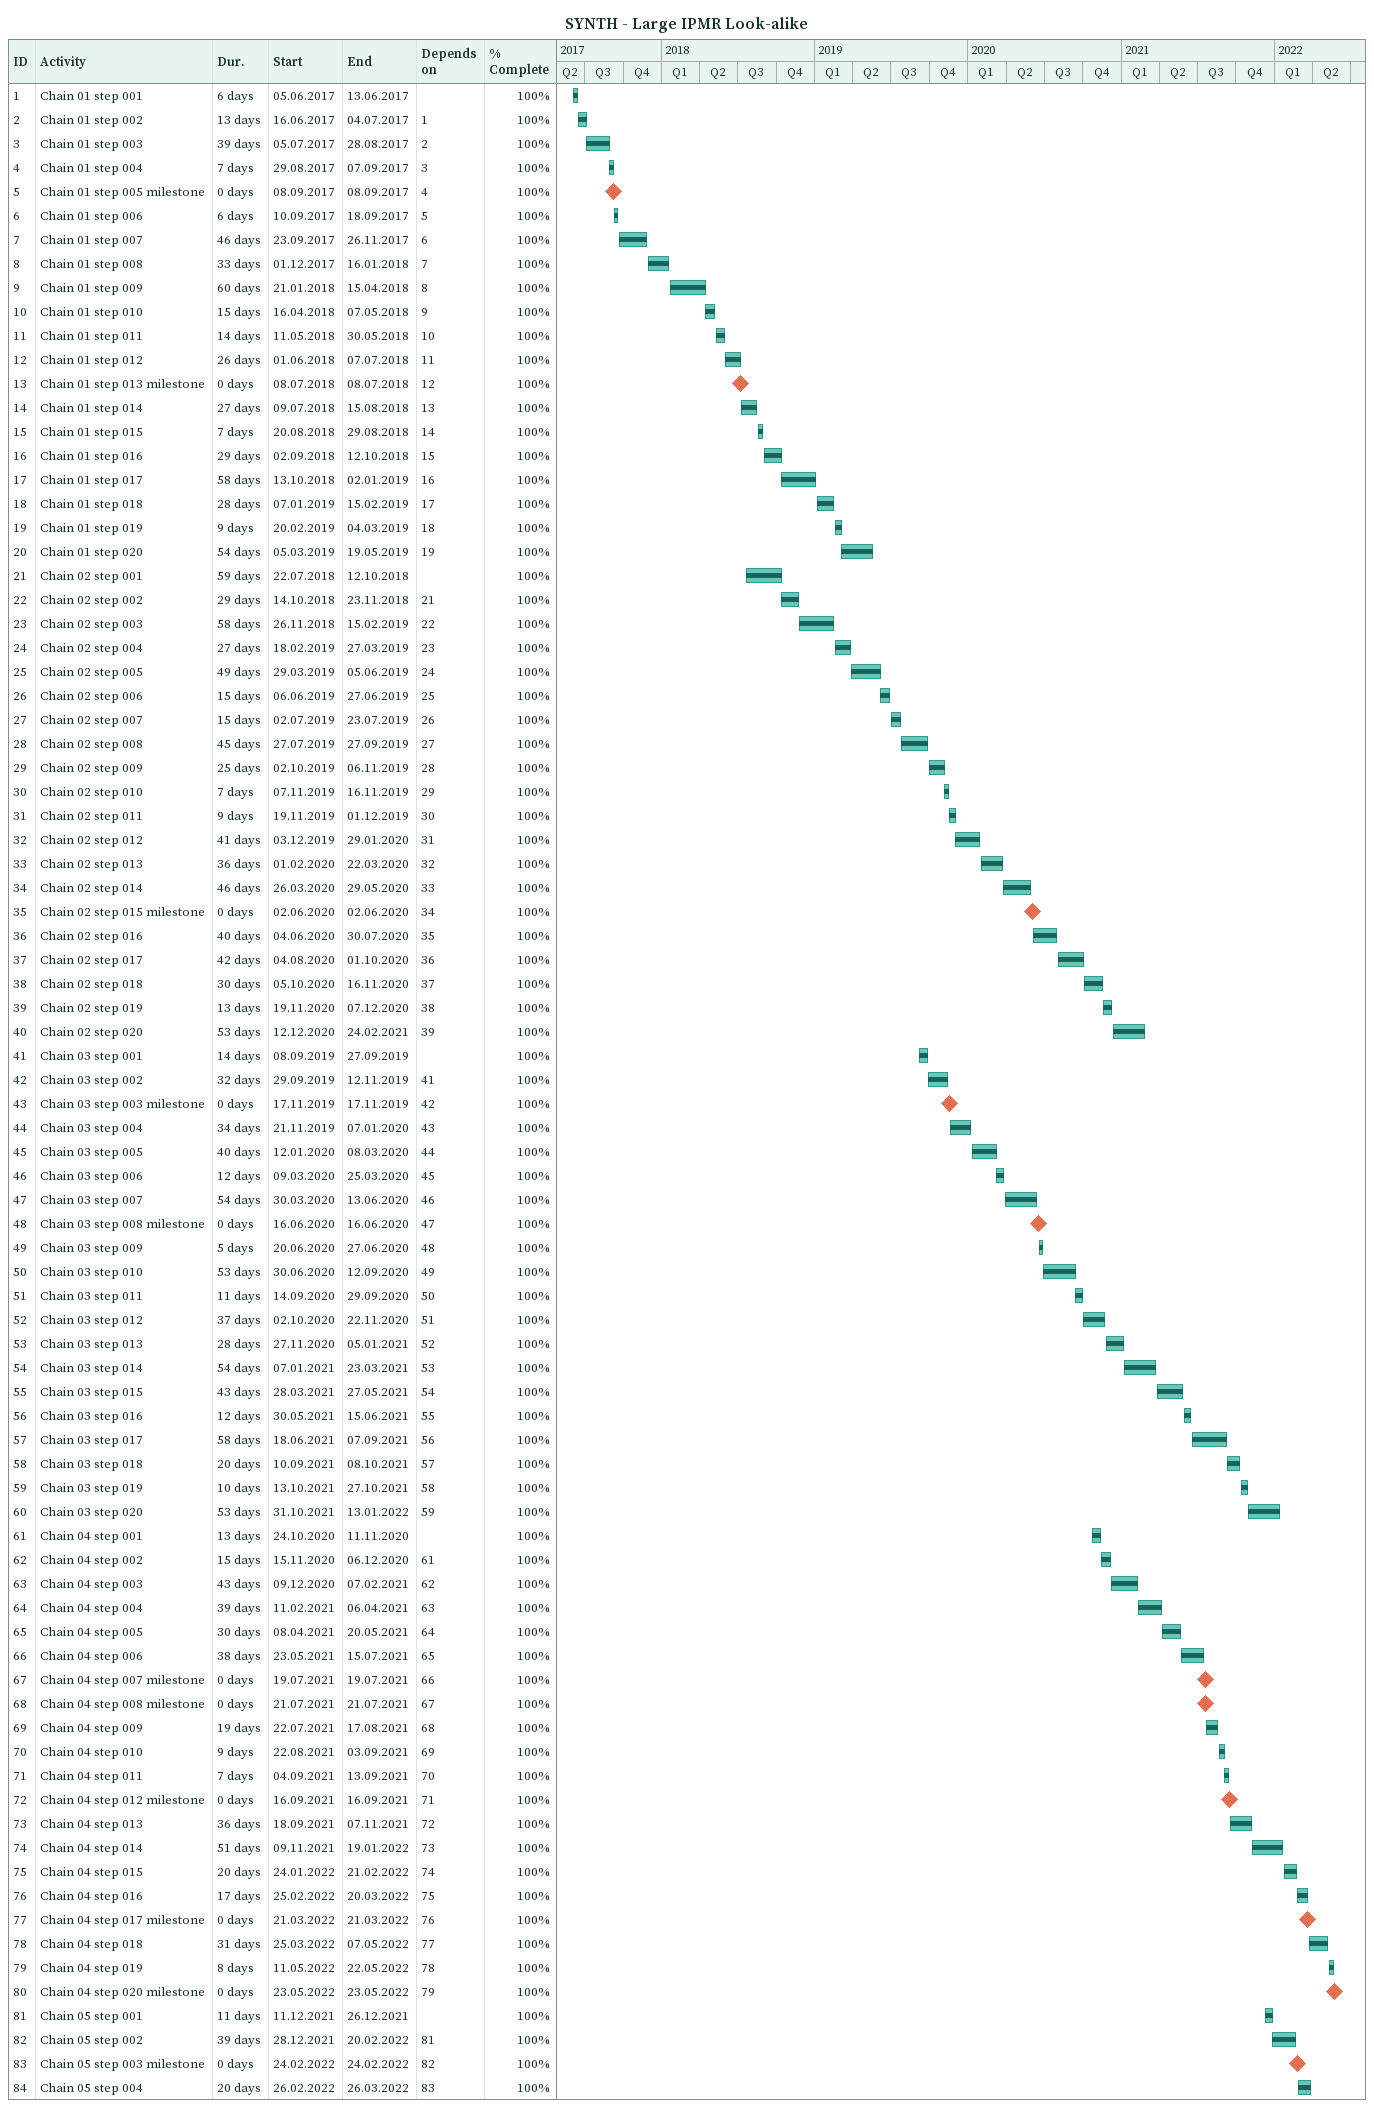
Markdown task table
SYNTH - Large IPMR Look-alike

| ID | Task | Duration | Start | Finish | Predecessors | % complete |
|---|---|---|---|---|---|---|
| 1 | Chain 01 step 001 | 6d | 2017-06-05 | 2017-06-13 |  | 100 |
| 2 | Chain 01 step 002 | 13d | 2017-06-16 | 2017-07-04 | 1 | 100 |
| 3 | Chain 01 step 003 | 39d | 2017-07-05 | 2017-08-28 | 2 | 100 |
| 4 | Chain 01 step 004 | 7d | 2017-08-29 | 2017-09-07 | 3 | 100 |
| 5 | Chain 01 step 005 milestone | 0d | 2017-09-08 | 2017-09-08 | 4 | 100 |
| 6 | Chain 01 step 006 | 6d | 2017-09-10 | 2017-09-18 | 5 | 100 |
| 7 | Chain 01 step 007 | 46d | 2017-09-23 | 2017-11-26 | 6 | 100 |
| 8 | Chain 01 step 008 | 33d | 2017-12-01 | 2018-01-16 | 7 | 100 |
| 9 | Chain 01 step 009 | 60d | 2018-01-21 | 2018-04-15 | 8 | 100 |
| 10 | Chain 01 step 010 | 15d | 2018-04-16 | 2018-05-07 | 9 | 100 |
| 11 | Chain 01 step 011 | 14d | 2018-05-11 | 2018-05-30 | 10 | 100 |
| 12 | Chain 01 step 012 | 26d | 2018-06-01 | 2018-07-07 | 11 | 100 |
| 13 | Chain 01 step 013 milestone | 0d | 2018-07-08 | 2018-07-08 | 12 | 100 |
| 14 | Chain 01 step 014 | 27d | 2018-07-09 | 2018-08-15 | 13 | 100 |
| 15 | Chain 01 step 015 | 7d | 2018-08-20 | 2018-08-29 | 14 | 100 |
| 16 | Chain 01 step 016 | 29d | 2018-09-02 | 2018-10-12 | 15 | 100 |
| 17 | Chain 01 step 017 | 58d | 2018-10-13 | 2019-01-02 | 16 | 100 |
| 18 | Chain 01 step 018 | 28d | 2019-01-07 | 2019-02-15 | 17 | 100 |
| 19 | Chain 01 step 019 | 9d | 2019-02-20 | 2019-03-04 | 18 | 100 |
| 20 | Chain 01 step 020 | 54d | 2019-03-05 | 2019-05-19 | 19 | 100 |
| 21 | Chain 02 step 001 | 59d | 2018-07-22 | 2018-10-12 |  | 100 |
| 22 | Chain 02 step 002 | 29d | 2018-10-14 | 2018-11-23 | 21 | 100 |
| 23 | Chain 02 step 003 | 58d | 2018-11-26 | 2019-02-15 | 22 | 100 |
| 24 | Chain 02 step 004 | 27d | 2019-02-18 | 2019-03-27 | 23 | 100 |
| 25 | Chain 02 step 005 | 49d | 2019-03-29 | 2019-06-05 | 24 | 100 |
| 26 | Chain 02 step 006 | 15d | 2019-06-06 | 2019-06-27 | 25 | 100 |
| 27 | Chain 02 step 007 | 15d | 2019-07-02 | 2019-07-23 | 26 | 100 |
| 28 | Chain 02 step 008 | 45d | 2019-07-27 | 2019-09-27 | 27 | 100 |
| 29 | Chain 02 step 009 | 25d | 2019-10-02 | 2019-11-06 | 28 | 100 |
| 30 | Chain 02 step 010 | 7d | 2019-11-07 | 2019-11-16 | 29 | 100 |
| 31 | Chain 02 step 011 | 9d | 2019-11-19 | 2019-12-01 | 30 | 100 |
| 32 | Chain 02 step 012 | 41d | 2019-12-03 | 2020-01-29 | 31 | 100 |
| 33 | Chain 02 step 013 | 36d | 2020-02-01 | 2020-03-22 | 32 | 100 |
| 34 | Chain 02 step 014 | 46d | 2020-03-26 | 2020-05-29 | 33 | 100 |
| 35 | Chain 02 step 015 milestone | 0d | 2020-06-02 | 2020-06-02 | 34 | 100 |
| 36 | Chain 02 step 016 | 40d | 2020-06-04 | 2020-07-30 | 35 | 100 |
| 37 | Chain 02 step 017 | 42d | 2020-08-04 | 2020-10-01 | 36 | 100 |
| 38 | Chain 02 step 018 | 30d | 2020-10-05 | 2020-11-16 | 37 | 100 |
| 39 | Chain 02 step 019 | 13d | 2020-11-19 | 2020-12-07 | 38 | 100 |
| 40 | Chain 02 step 020 | 53d | 2020-12-12 | 2021-02-24 | 39 | 100 |
| 41 | Chain 03 step 001 | 14d | 2019-09-08 | 2019-09-27 |  | 100 |
| 42 | Chain 03 step 002 | 32d | 2019-09-29 | 2019-11-12 | 41 | 100 |
| 43 | Chain 03 step 003 milestone | 0d | 2019-11-17 | 2019-11-17 | 42 | 100 |
| 44 | Chain 03 step 004 | 34d | 2019-11-21 | 2020-01-07 | 43 | 100 |
| 45 | Chain 03 step 005 | 40d | 2020-01-12 | 2020-03-08 | 44 | 100 |
| 46 | Chain 03 step 006 | 12d | 2020-03-09 | 2020-03-25 | 45 | 100 |
| 47 | Chain 03 step 007 | 54d | 2020-03-30 | 2020-06-13 | 46 | 100 |
| 48 | Chain 03 step 008 milestone | 0d | 2020-06-16 | 2020-06-16 | 47 | 100 |
| 49 | Chain 03 step 009 | 5d | 2020-06-20 | 2020-06-27 | 48 | 100 |
| 50 | Chain 03 step 010 | 53d | 2020-06-30 | 2020-09-12 | 49 | 100 |
| 51 | Chain 03 step 011 | 11d | 2020-09-14 | 2020-09-29 | 50 | 100 |
| 52 | Chain 03 step 012 | 37d | 2020-10-02 | 2020-11-22 | 51 | 100 |
| 53 | Chain 03 step 013 | 28d | 2020-11-27 | 2021-01-05 | 52 | 100 |
| 54 | Chain 03 step 014 | 54d | 2021-01-07 | 2021-03-23 | 53 | 100 |
| 55 | Chain 03 step 015 | 43d | 2021-03-28 | 2021-05-27 | 54 | 100 |
| 56 | Chain 03 step 016 | 12d | 2021-05-30 | 2021-06-15 | 55 | 100 |
| 57 | Chain 03 step 017 | 58d | 2021-06-18 | 2021-09-07 | 56 | 100 |
| 58 | Chain 03 step 018 | 20d | 2021-09-10 | 2021-10-08 | 57 | 100 |
| 59 | Chain 03 step 019 | 10d | 2021-10-13 | 2021-10-27 | 58 | 100 |
| 60 | Chain 03 step 020 | 53d | 2021-10-31 | 2022-01-13 | 59 | 100 |
| 61 | Chain 04 step 001 | 13d | 2020-10-24 | 2020-11-11 |  | 100 |
| 62 | Chain 04 step 002 | 15d | 2020-11-15 | 2020-12-06 | 61 | 100 |
| 63 | Chain 04 step 003 | 43d | 2020-12-09 | 2021-02-07 | 62 | 100 |
| 64 | Chain 04 step 004 | 39d | 2021-02-11 | 2021-04-06 | 63 | 100 |
| 65 | Chain 04 step 005 | 30d | 2021-04-08 | 2021-05-20 | 64 | 100 |
| 66 | Chain 04 step 006 | 38d | 2021-05-23 | 2021-07-15 | 65 | 100 |
| 67 | Chain 04 step 007 milestone | 0d | 2021-07-19 | 2021-07-19 | 66 | 100 |
| 68 | Chain 04 step 008 milestone | 0d | 2021-07-21 | 2021-07-21 | 67 | 100 |
| 69 | Chain 04 step 009 | 19d | 2021-07-22 | 2021-08-17 | 68 | 100 |
| 70 | Chain 04 step 010 | 9d | 2021-08-22 | 2021-09-03 | 69 | 100 |
| 71 | Chain 04 step 011 | 7d | 2021-09-04 | 2021-09-13 | 70 | 100 |
| 72 | Chain 04 step 012 milestone | 0d | 2021-09-16 | 2021-09-16 | 71 | 100 |
| 73 | Chain 04 step 013 | 36d | 2021-09-18 | 2021-11-07 | 72 | 100 |
| 74 | Chain 04 step 014 | 51d | 2021-11-09 | 2022-01-19 | 73 | 100 |
| 75 | Chain 04 step 015 | 20d | 2022-01-24 | 2022-02-21 | 74 | 100 |
| 76 | Chain 04 step 016 | 17d | 2022-02-25 | 2022-03-20 | 75 | 100 |
| 77 | Chain 04 step 017 milestone | 0d | 2022-03-21 | 2022-03-21 | 76 | 100 |
| 78 | Chain 04 step 018 | 31d | 2022-03-25 | 2022-05-07 | 77 | 100 |
| 79 | Chain 04 step 019 | 8d | 2022-05-11 | 2022-05-22 | 78 | 100 |
| 80 | Chain 04 step 020 milestone | 0d | 2022-05-23 | 2022-05-23 | 79 | 100 |
| 81 | Chain 05 step 001 | 11d | 2021-12-11 | 2021-12-26 |  | 100 |
| 82 | Chain 05 step 002 | 39d | 2021-12-28 | 2022-02-20 | 81 | 100 |
| 83 | Chain 05 step 003 milestone | 0d | 2022-02-24 | 2022-02-24 | 82 | 100 |
| 84 | Chain 05 step 004 | 20d | 2022-02-26 | 2022-03-26 | 83 | 100 |
